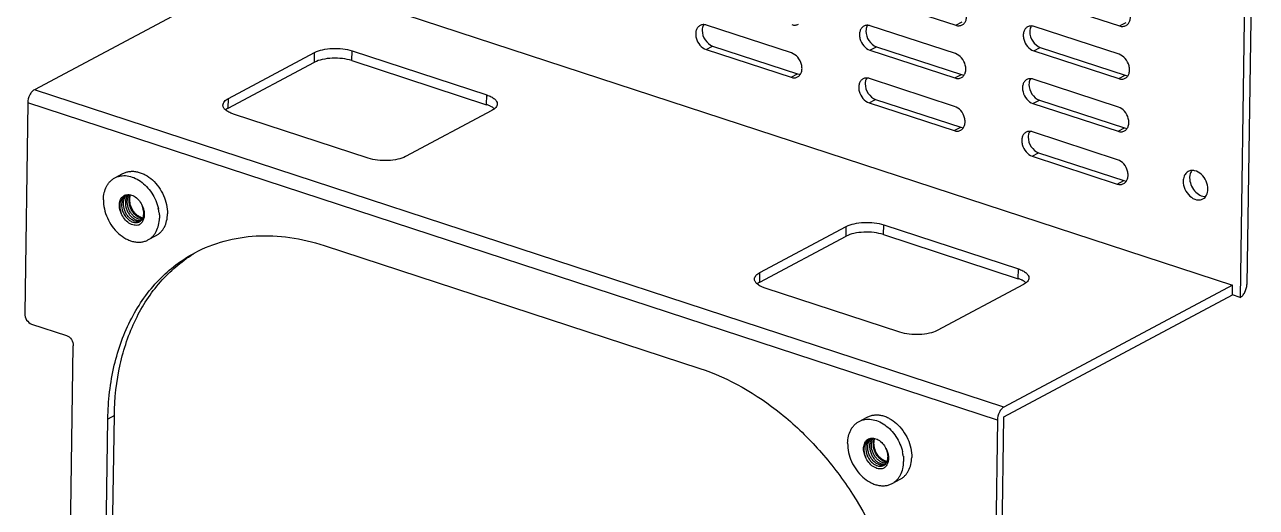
# Model space of a CAD drawing. Extents: x -425 to 6552, y -3049 to 3105.
# Drawn here: x 4574.6 to 4657.5, y -2206.5 to -2174 of the extents above; entities that cross this region are included whole.
import ezdxf

# ---------------------------------------------------------------- set-up
doc = ezdxf.new("R2010")
doc.units = 0
doc.layers.get('0').update_dxf_attribs({"linetype": 'CONTINUOUS'})

msp = doc.modelspace()

# ---------------------------------------------------------------- linework, layer by layer
at = {"color": 7, "linetype": 'CONTINUOUS'}
for p, q in [((4657.538, -2147.551), (4656.895, -2191.507)), ((4657.102, -2147.783), (4656.45, -2192.394)), ((4590.61, -2170.189), (4575.21, -2178.391)), ((4590.61, -2170.189), (4655.934, -2191.567)), ((4631.556, -2172.177), (4637.286, -2174.052)), ((4642.591, -2172.222), (4648.321, -2174.097)), ((4626.224, -2175.918), (4620.493, -2174.043)), ((4637.258, -2175.963), (4631.528, -2174.088)), ((4637.286, -2174.052), (4637.722, -2173.82)), ((4648.293, -2176.008), (4642.563, -2174.133)), ((4648.321, -2174.097), (4648.757, -2173.865)), ((4596.606, -2176.432), (4596.616, -2175.777)), ((4596.616, -2175.777), (4605.689, -2178.746)), ((4620.469, -2175.681), (4620.905, -2175.449)), ((4620.469, -2175.681), (4626.2, -2177.556)), ((4620.905, -2175.449), (4626.635, -2177.324)), ((4631.504, -2175.726), (4631.94, -2175.494)), ((4631.504, -2175.726), (4637.234, -2177.602)), ((4631.94, -2175.494), (4637.67, -2177.369)), ((4642.539, -2175.771), (4642.975, -2175.539)), ((4642.539, -2175.771), (4648.269, -2177.647)), ((4642.975, -2175.539), (4648.705, -2177.414)), ((4588.273, -2179.639), (4594.084, -2176.544)), ((4588.283, -2178.984), (4594.094, -2175.889)), ((4594.084, -2176.544), (4594.094, -2175.889)), ((4596.606, -2176.432), (4605.679, -2179.402)), ((4626.2, -2177.556), (4626.635, -2177.324)), ((4637.234, -2177.602), (4637.67, -2177.369)), ((4648.269, -2177.647), (4648.705, -2177.414)), ((4637.206, -2179.513), (4631.476, -2177.637)), ((4648.241, -2179.558), (4642.511, -2177.682)), ((4640.534, -2199.769), (4575.21, -2178.391)), ((4588.273, -2179.639), (4588.283, -2178.984)), ((4605.679, -2179.402), (4605.689, -2178.746)), ((4631.452, -2179.275), (4631.888, -2179.043)), ((4631.888, -2179.043), (4637.618, -2180.919)), ((4642.487, -2179.32), (4642.923, -2179.088)), ((4642.923, -2179.088), (4648.653, -2180.964)), ((4574.765, -2179.279), (4574.558, -2193.476)), ((4640.089, -2200.657), (4574.765, -2179.279)), ((4606.032, -2179.796), (4600.22, -2182.891)), ((4631.452, -2179.275), (4637.182, -2181.151)), ((4642.487, -2179.32), (4648.217, -2181.196)), ((4597.698, -2183.002), (4588.625, -2180.033)), ((4637.182, -2181.151), (4637.618, -2180.919)), ((4648.189, -2183.107), (4642.459, -2181.232)), ((4648.217, -2181.196), (4648.653, -2180.964)), ((4642.435, -2182.87), (4642.871, -2182.638)), ((4642.435, -2182.87), (4648.165, -2184.745)), ((4642.871, -2182.638), (4648.601, -2184.513)), ((4648.165, -2184.745), (4648.601, -2184.513)), ((4624.096, -2190.704), (4629.907, -2187.609)), ((4629.898, -2188.264), (4629.907, -2187.609)), ((4632.42, -2188.153), (4632.429, -2187.498)), ((4632.42, -2188.153), (4641.493, -2191.122)), ((4632.429, -2187.498), (4641.502, -2190.467)), ((4594.728, -2188.884), (4620.036, -2197.167)), ((4624.086, -2191.36), (4629.898, -2188.264)), ((4624.086, -2191.36), (4624.096, -2190.704)), ((4641.493, -2191.122), (4641.502, -2190.467)), ((4641.845, -2191.516), (4636.034, -2194.611)), ((4655.934, -2191.567), (4640.534, -2199.769)), ((4655.925, -2192.222), (4655.934, -2191.567)), ((4633.512, -2194.723), (4624.439, -2191.754)), ((4640.525, -2200.425), (4655.925, -2192.222)), ((4656.45, -2192.394), (4655.925, -2192.222)), ((4575.027, -2194.178), (4577.367, -2194.944)), ((4577.11, -2245.335), (4577.836, -2195.646)), ((4579.766, -2227.77), (4580.163, -2200.577)), ((4580.599, -2200.345), (4580.163, -2200.577)), ((4580.202, -2227.538), (4580.599, -2200.345)), ((4640.089, -2200.657), (4639.881, -2214.854)), ((4640.317, -2214.621), (4640.525, -2200.425)), ((4633.002, -2204.922), (4633.547, -2204.632))]:
    msp.add_line(p, q, dxfattribs=at)
at = {"color": 4, "linetype": 'CONTINUOUS'}
for p, q in [((4580.635, -2184.33), (4581.18, -2184.04)), ((4582.474, -2187.071), (4582.473, -2187.071)), ((4582.474, -2187.071), (4582.473, -2187.071)), ((4582.863, -2188.514), (4583.408, -2188.224)), ((4630.774, -2200.739), (4631.318, -2200.448)), ((4632.613, -2203.479), (4632.612, -2203.479)), ((4632.613, -2203.479), (4632.612, -2203.479))]:
    msp.add_line(p, q, dxfattribs=at)
at = {"color": 7, "linetype": 'CONTINUOUS'}
for centre, radius, start, end in [((4654.077, -2184.335), 1.036, 173.64247, 179.19373), ((4590.946, -2197.565), 9.538, 121.0044, 121.9441)]:
    msp.add_arc(centre, radius, start, end, dxfattribs=at)
at = {"color": 4, "linetype": 'CONTINUOUS'}
for centre, radius, start, end in [((4581.621, -2186.032), 0.616, 124.54113, 125.55215), ((4581.524, -2185.999), 0.541, 114.50917, 118.03735), ((4581.619, -2186.03), 0.613, 121.45578, 124.54231), ((4581.753, -2185.974), 0.627, 128.31154, 131.06052), ((4580.737, -2187.039), 2.9, 7.12078, 13.00419), ((4582.063, -2186.867), 0.479, 298.05922, 306.88199), ((4582.563, -2186.456), 0.621, 261.78561, 264.17569), ((4631.76, -2202.441), 0.616, 124.54113, 125.55215), ((4631.662, -2202.408), 0.541, 114.50917, 118.03735), ((4631.758, -2202.438), 0.613, 121.45578, 124.54231), ((4631.892, -2202.382), 0.627, 128.31154, 131.06052), ((4630.876, -2203.448), 2.9, 7.12078, 13.00419), ((4632.202, -2203.276), 0.479, 298.05922, 306.88199), ((4632.702, -2202.864), 0.621, 261.78561, 264.17569)]:
    msp.add_arc(centre, radius, start, end, dxfattribs=at)
at = {"color": 7, "linetype": 'CONTINUOUS'}
for points, knots in [([(4637.721, -2174.028), (4637.782, -2173.995), (4637.893, -2173.899), (4637.994, -2173.695), (4638.026, -2173.45), (4637.977, -2173.096), (4637.768, -2172.692), (4637.471, -2172.467), (4637.31, -2172.414)], [0, 0, 0, 0, 0.103014, 0.213752, 0.336002, 0.46885, 0.745568, 1, 1, 1, 1]), ([(4648.756, -2174.073), (4648.816, -2174.04), (4648.928, -2173.944), (4649.028, -2173.74), (4649.061, -2173.495), (4649.012, -2173.141), (4648.803, -2172.737), (4648.506, -2172.512), (4648.345, -2172.459)], [0, 0, 0, 0, 0.103014, 0.213752, 0.336002, 0.46885, 0.745568, 1, 1, 1, 1]), ([(4620.058, -2174.068), (4619.998, -2174.1), (4619.886, -2174.196), (4619.786, -2174.401), (4619.754, -2174.645), (4619.802, -2174.999), (4620.011, -2175.404), (4620.309, -2175.629), (4620.469, -2175.681)], [0, 0, 0, 0, 0.103014, 0.213752, 0.336002, 0.46885, 0.745568, 1, 1, 1, 1]), ([(4620.493, -2174.043), (4620.42, -2174.019), (4620.27, -2173.995), (4620.121, -2174.034), (4620.058, -2174.068)], [0, 0, 0, 0, 0.519322, 1, 1, 1, 1]), ([(4626.251, -2174.007), (4626.325, -2174.031), (4626.475, -2174.056), (4626.624, -2174.016), (4626.687, -2173.983)], [0, 0, 0, 0, 0.519322, 1, 1, 1, 1]), ([(4631.093, -2174.113), (4631.033, -2174.145), (4630.921, -2174.241), (4630.821, -2174.446), (4630.788, -2174.69), (4630.837, -2175.044), (4631.046, -2175.449), (4631.343, -2175.674), (4631.504, -2175.726)], [0, 0, 0, 0, 0.103014, 0.213752, 0.336002, 0.46885, 0.745568, 1, 1, 1, 1]), ([(4631.528, -2174.088), (4631.455, -2174.064), (4631.305, -2174.04), (4631.156, -2174.079), (4631.093, -2174.113)], [0, 0, 0, 0, 0.519322, 1, 1, 1, 1]), ([(4637.286, -2174.052), (4637.359, -2174.076), (4637.51, -2174.101), (4637.658, -2174.061), (4637.721, -2174.028)], [0, 0, 0, 0, 0.519322, 1, 1, 1, 1]), ([(4642.563, -2174.133), (4642.49, -2174.109), (4642.339, -2174.085), (4642.191, -2174.124), (4642.128, -2174.158)], [0, 0, 0, 0, 0.519322, 1, 1, 1, 1]), ([(4648.321, -2174.097), (4648.394, -2174.121), (4648.544, -2174.146), (4648.693, -2174.106), (4648.756, -2174.073)], [0, 0, 0, 0, 0.519322, 1, 1, 1, 1]), ([(4620.201, -2174.396), (4620.198, -2174.622), (4620.343, -2175.067), (4620.701, -2175.382), (4620.905, -2175.449)], [0, 0, 0, 0, 0.512165, 1, 1, 1, 1]), ([(4620.24, -2174.154), (4620.234, -2174.173), (4620.211, -2174.251), (4620.202, -2174.334), (4620.201, -2174.396)], [0, 0, 0, 0, 0.2412, 1, 1, 1, 1]), ([(4631.236, -2174.441), (4631.232, -2174.667), (4631.378, -2175.112), (4631.735, -2175.427), (4631.94, -2175.494)], [0, 0, 0, 0, 0.512165, 1, 1, 1, 1]), ([(4631.274, -2174.199), (4631.268, -2174.218), (4631.246, -2174.296), (4631.237, -2174.379), (4631.236, -2174.441)], [0, 0, 0, 0, 0.2412, 1, 1, 1, 1]), ([(4642.128, -2174.158), (4642.067, -2174.19), (4641.956, -2174.286), (4641.855, -2174.491), (4641.823, -2174.735), (4641.872, -2175.089), (4642.081, -2175.494), (4642.378, -2175.719), (4642.539, -2175.771)], [0, 0, 0, 0, 0.103014, 0.213752, 0.336002, 0.46885, 0.745568, 1, 1, 1, 1]), ([(4642.27, -2174.486), (4642.267, -2174.712), (4642.413, -2175.157), (4642.77, -2175.472), (4642.975, -2175.539)], [0, 0, 0, 0, 0.512165, 1, 1, 1, 1]), ([(4642.309, -2174.244), (4642.303, -2174.263), (4642.281, -2174.341), (4642.271, -2174.424), (4642.27, -2174.486)], [0, 0, 0, 0, 0.2412, 1, 1, 1, 1]), ([(4594.094, -2175.889), (4594.258, -2175.801), (4594.653, -2175.675), (4595.294, -2175.597), (4595.968, -2175.622), (4596.411, -2175.71), (4596.616, -2175.777)], [0, 0, 0, 0, 0.216783, 0.476859, 0.749266, 1, 1, 1, 1]), ([(4596.606, -2176.432), (4596.402, -2176.366), (4595.958, -2176.277), (4595.284, -2176.253), (4594.644, -2176.33), (4594.248, -2176.457), (4594.084, -2176.544)], [0, 0, 0, 0, 0.250734, 0.523141, 0.783217, 1, 1, 1, 1]), ([(4626.635, -2177.532), (4626.695, -2177.5), (4626.807, -2177.404), (4626.907, -2177.199), (4626.939, -2176.954), (4626.891, -2176.601), (4626.682, -2176.196), (4626.384, -2175.971), (4626.224, -2175.918)], [0, 0, 0, 0, 0.103014, 0.213752, 0.336002, 0.46885, 0.745568, 1, 1, 1, 1]), ([(4637.669, -2177.577), (4637.73, -2177.545), (4637.841, -2177.449), (4637.942, -2177.244), (4637.974, -2176.999), (4637.926, -2176.646), (4637.716, -2176.241), (4637.419, -2176.016), (4637.258, -2175.963)], [0, 0, 0, 0, 0.103014, 0.213752, 0.336002, 0.46885, 0.745568, 1, 1, 1, 1]), ([(4648.704, -2177.622), (4648.764, -2177.59), (4648.876, -2177.494), (4648.976, -2177.289), (4649.009, -2177.044), (4648.96, -2176.691), (4648.751, -2176.286), (4648.454, -2176.061), (4648.293, -2176.008)], [0, 0, 0, 0, 0.103014, 0.213752, 0.336002, 0.46885, 0.745568, 1, 1, 1, 1]), ([(4626.2, -2177.556), (4626.273, -2177.58), (4626.423, -2177.605), (4626.572, -2177.565), (4626.635, -2177.532)], [0, 0, 0, 0, 0.519322, 1, 1, 1, 1]), ([(4631.041, -2177.662), (4630.981, -2177.694), (4630.869, -2177.79), (4630.769, -2177.995), (4630.736, -2178.24), (4630.785, -2178.593), (4630.994, -2178.998), (4631.291, -2179.223), (4631.452, -2179.275)], [0, 0, 0, 0, 0.103014, 0.213752, 0.336002, 0.46885, 0.745568, 1, 1, 1, 1]), ([(4631.476, -2177.637), (4631.403, -2177.613), (4631.253, -2177.589), (4631.104, -2177.629), (4631.041, -2177.662)], [0, 0, 0, 0, 0.519322, 1, 1, 1, 1]), ([(4631.184, -2177.99), (4631.18, -2178.216), (4631.326, -2178.661), (4631.683, -2178.976), (4631.888, -2179.043)], [0, 0, 0, 0, 0.512165, 1, 1, 1, 1]), ([(4631.223, -2177.748), (4631.216, -2177.767), (4631.194, -2177.846), (4631.185, -2177.928), (4631.184, -2177.99)], [0, 0, 0, 0, 0.2412, 1, 1, 1, 1]), ([(4637.234, -2177.602), (4637.307, -2177.625), (4637.458, -2177.65), (4637.606, -2177.61), (4637.669, -2177.577)], [0, 0, 0, 0, 0.519322, 1, 1, 1, 1]), ([(4642.076, -2177.707), (4642.015, -2177.739), (4641.904, -2177.835), (4641.803, -2178.04), (4641.771, -2178.285), (4641.82, -2178.638), (4642.029, -2179.043), (4642.326, -2179.268), (4642.487, -2179.32)], [0, 0, 0, 0, 0.103014, 0.213752, 0.336002, 0.46885, 0.745568, 1, 1, 1, 1]), ([(4642.511, -2177.682), (4642.438, -2177.658), (4642.287, -2177.634), (4642.139, -2177.674), (4642.076, -2177.707)], [0, 0, 0, 0, 0.519322, 1, 1, 1, 1]), ([(4642.218, -2178.035), (4642.215, -2178.261), (4642.361, -2178.706), (4642.718, -2179.021), (4642.923, -2179.088)], [0, 0, 0, 0, 0.512165, 1, 1, 1, 1]), ([(4642.257, -2177.793), (4642.251, -2177.812), (4642.229, -2177.891), (4642.219, -2177.973), (4642.218, -2178.035)], [0, 0, 0, 0, 0.2412, 1, 1, 1, 1]), ([(4648.269, -2177.647), (4648.342, -2177.67), (4648.492, -2177.695), (4648.641, -2177.655), (4648.704, -2177.622)], [0, 0, 0, 0, 0.519322, 1, 1, 1, 1]), ([(4575.21, -2178.391), (4575.146, -2178.425), (4575.025, -2178.535), (4574.84, -2178.824), (4574.768, -2179.096), (4574.765, -2179.279)], [0, 0, 0, 0, 0.211986, 0.465823, 1, 1, 1, 1]), ([(4587.915, -2179.427), (4587.916, -2179.342), (4588.012, -2179.148), (4588.182, -2179.038), (4588.283, -2178.984)], [0, 0, 0, 0, 0.425925, 1, 1, 1, 1]), ([(4605.689, -2178.746), (4605.791, -2178.78), (4605.976, -2178.853), (4606.207, -2178.997), (4606.36, -2179.162), (4606.4, -2179.294), (4606.399, -2179.353)], [0, 0, 0, 0, 0.328279, 0.601693, 0.819763, 1, 1, 1, 1]), ([(4588.055, -2179.721), (4588.037, -2179.703), (4587.978, -2179.638), (4587.934, -2179.555), (4587.921, -2179.493)], [0, 0, 0, 0, 0.27871, 1, 1, 1, 1]), ([(4588.236, -2179.86), (4588.219, -2179.849), (4588.154, -2179.808), (4588.094, -2179.76), (4588.055, -2179.721)], [0, 0, 0, 0, 0.269265, 1, 1, 1, 1]), ([(4588.273, -2179.639), (4588.256, -2179.648), (4588.194, -2179.683), (4588.135, -2179.723), (4588.095, -2179.756)], [0, 0, 0, 0, 0.265926, 1, 1, 1, 1]), ([(4588.625, -2180.033), (4588.589, -2180.021), (4588.455, -2179.974), (4588.325, -2179.914), (4588.236, -2179.86)], [0, 0, 0, 0, 0.270352, 1, 1, 1, 1]), ([(4605.955, -2179.513), (4605.934, -2179.502), (4605.844, -2179.46), (4605.751, -2179.425), (4605.679, -2179.402)], [0, 0, 0, 0, 0.237117, 1, 1, 1, 1]), ([(4606.399, -2179.353), (4606.398, -2179.438), (4606.302, -2179.632), (4606.132, -2179.742), (4606.032, -2179.796)], [0, 0, 0, 0, 0.425925, 1, 1, 1, 1]), ([(4637.617, -2181.126), (4637.678, -2181.094), (4637.789, -2180.998), (4637.89, -2180.793), (4637.922, -2180.548), (4637.874, -2180.195), (4637.665, -2179.79), (4637.367, -2179.565), (4637.206, -2179.513)], [0, 0, 0, 0, 0.103014, 0.213752, 0.336002, 0.46885, 0.745568, 1, 1, 1, 1]), ([(4648.652, -2181.171), (4648.713, -2181.139), (4648.824, -2181.043), (4648.925, -2180.838), (4648.957, -2180.593), (4648.908, -2180.24), (4648.699, -2179.835), (4648.402, -2179.61), (4648.241, -2179.558)], [0, 0, 0, 0, 0.103014, 0.213752, 0.336002, 0.46885, 0.745568, 1, 1, 1, 1]), ([(4637.182, -2181.151), (4637.256, -2181.175), (4637.406, -2181.199), (4637.555, -2181.16), (4637.617, -2181.126)], [0, 0, 0, 0, 0.519322, 1, 1, 1, 1]), ([(4642.024, -2181.256), (4641.964, -2181.289), (4641.852, -2181.384), (4641.752, -2181.589), (4641.719, -2181.834), (4641.768, -2182.187), (4641.977, -2182.592), (4642.274, -2182.817), (4642.435, -2182.87)], [0, 0, 0, 0, 0.103014, 0.213752, 0.336002, 0.46885, 0.745568, 1, 1, 1, 1]), ([(4642.459, -2181.232), (4642.386, -2181.208), (4642.236, -2181.183), (4642.087, -2181.223), (4642.024, -2181.256)], [0, 0, 0, 0, 0.519322, 1, 1, 1, 1]), ([(4642.167, -2181.584), (4642.163, -2181.81), (4642.309, -2182.255), (4642.666, -2182.571), (4642.871, -2182.638)], [0, 0, 0, 0, 0.512165, 1, 1, 1, 1]), ([(4642.205, -2181.342), (4642.199, -2181.361), (4642.177, -2181.44), (4642.168, -2181.522), (4642.167, -2181.584)], [0, 0, 0, 0, 0.2412, 1, 1, 1, 1]), ([(4648.217, -2181.196), (4648.29, -2181.22), (4648.441, -2181.244), (4648.589, -2181.205), (4648.652, -2181.171)], [0, 0, 0, 0, 0.519322, 1, 1, 1, 1]), ([(4600.22, -2182.891), (4600.056, -2182.978), (4599.661, -2183.105), (4599.021, -2183.182), (4598.346, -2183.158), (4597.903, -2183.069), (4597.698, -2183.002)], [0, 0, 0, 0, 0.216783, 0.476859, 0.749266, 1, 1, 1, 1]), ([(4648.6, -2184.72), (4648.661, -2184.688), (4648.772, -2184.592), (4648.873, -2184.387), (4648.905, -2184.143), (4648.856, -2183.789), (4648.647, -2183.384), (4648.35, -2183.159), (4648.189, -2183.107)], [0, 0, 0, 0, 0.103014, 0.213752, 0.336002, 0.46885, 0.745568, 1, 1, 1, 1]), ([(4652.83, -2183.983), (4652.758, -2184.05), (4652.642, -2184.232), (4652.608, -2184.442), (4652.606, -2184.552)], [0, 0, 0, 0, 0.471552, 1, 1, 1, 1]), ([(4654.277, -2185.099), (4654.28, -2184.914), (4654.19, -2184.534), (4653.87, -2184.079), (4653.476, -2183.845), (4653.155, -2183.822), (4653.011, -2183.866), (4652.948, -2183.899)], [0, 0, 0, 0, 0.268216, 0.542923, 0.788538, 0.897404, 1, 1, 1, 1]), ([(4653.193, -2183.832), (4653.173, -2183.858), (4653.099, -2183.976), (4653.06, -2184.115), (4653.048, -2184.22)], [0, 0, 0, 0, 0.236881, 1, 1, 1, 1]), ([(4648.165, -2184.745), (4648.238, -2184.769), (4648.389, -2184.793), (4648.537, -2184.754), (4648.6, -2184.72)], [0, 0, 0, 0, 0.519322, 1, 1, 1, 1]), ([(4652.606, -2184.552), (4652.603, -2184.738), (4652.693, -2185.117), (4653.014, -2185.573), (4653.407, -2185.807), (4653.729, -2185.83), (4653.873, -2185.786), (4653.935, -2185.753)], [0, 0, 0, 0, 0.268216, 0.542923, 0.788538, 0.897404, 1, 1, 1, 1]), ([(4653.042, -2184.32), (4653.04, -2184.478), (4653.104, -2184.801), (4653.349, -2185.217), (4653.7, -2185.514), (4653.992, -2185.593), (4654.125, -2185.587)], [0, 0, 0, 0, 0.258915, 0.527927, 0.780377, 1, 1, 1, 1]), ([(4653.935, -2185.753), (4654.04, -2185.697), (4654.226, -2185.496), (4654.275, -2185.235), (4654.277, -2185.099)], [0, 0, 0, 0, 0.467103, 1, 1, 1, 1]), ([(4629.907, -2187.609), (4630.072, -2187.522), (4630.467, -2187.395), (4631.107, -2187.318), (4631.781, -2187.342), (4632.225, -2187.431), (4632.429, -2187.498)], [0, 0, 0, 0, 0.216783, 0.476859, 0.749266, 1, 1, 1, 1]), ([(4586.027, -2189.378), (4586.653, -2189.045), (4587.999, -2188.512), (4590.177, -2188.167), (4592.461, -2188.276), (4593.975, -2188.638), (4594.728, -2188.884)], [0, 0, 0, 0, 0.237875, 0.481085, 0.734129, 1, 1, 1, 1]), ([(4632.42, -2188.153), (4632.215, -2188.086), (4631.772, -2187.997), (4631.098, -2187.973), (4630.457, -2188.051), (4630.062, -2188.177), (4629.898, -2188.264)], [0, 0, 0, 0, 0.250734, 0.523141, 0.783217, 1, 1, 1, 1]), ([(4580.163, -2200.577), (4580.181, -2199.362), (4580.444, -2197.011), (4581.599, -2193.778), (4583.46, -2191.129), (4585.135, -2189.853), (4586.027, -2189.378)], [0, 0, 0, 0, 0.27559, 0.531688, 0.77085, 1, 1, 1, 1]), ([(4580.599, -2200.345), (4580.616, -2199.193), (4580.855, -2196.961), (4581.893, -2193.868), (4583.566, -2191.284), (4585.084, -2189.98), (4585.9, -2189.471)], [0, 0, 0, 0, 0.274678, 0.53098, 0.770864, 1, 1, 1, 1]), ([(4623.729, -2191.147), (4623.73, -2191.062), (4623.825, -2190.868), (4623.996, -2190.758), (4624.096, -2190.704)], [0, 0, 0, 0, 0.425925, 1, 1, 1, 1]), ([(4641.502, -2190.467), (4641.605, -2190.5), (4641.79, -2190.574), (4642.02, -2190.717), (4642.174, -2190.882), (4642.213, -2191.014), (4642.212, -2191.073)], [0, 0, 0, 0, 0.328279, 0.601693, 0.819763, 1, 1, 1, 1]), ([(4623.868, -2191.441), (4623.851, -2191.424), (4623.792, -2191.358), (4623.747, -2191.276), (4623.735, -2191.213)], [0, 0, 0, 0, 0.27871, 1, 1, 1, 1]), ([(4624.05, -2191.58), (4624.032, -2191.57), (4623.968, -2191.528), (4623.908, -2191.481), (4623.868, -2191.441)], [0, 0, 0, 0, 0.269265, 1, 1, 1, 1]), ([(4624.086, -2191.36), (4624.07, -2191.369), (4624.008, -2191.403), (4623.948, -2191.443), (4623.908, -2191.476)], [0, 0, 0, 0, 0.265926, 1, 1, 1, 1]), ([(4641.768, -2191.233), (4641.747, -2191.223), (4641.658, -2191.181), (4641.565, -2191.146), (4641.493, -2191.122)], [0, 0, 0, 0, 0.237117, 1, 1, 1, 1]), ([(4642.212, -2191.073), (4642.211, -2191.158), (4642.116, -2191.352), (4641.946, -2191.462), (4641.845, -2191.516)], [0, 0, 0, 0, 0.425925, 1, 1, 1, 1]), ([(4656.45, -2192.394), (4656.514, -2192.36), (4656.636, -2192.251), (4656.82, -2191.961), (4656.893, -2191.689), (4656.895, -2191.507)], [0, 0, 0, 0, 0.211986, 0.465823, 1, 1, 1, 1]), ([(4624.439, -2191.754), (4624.402, -2191.742), (4624.268, -2191.694), (4624.138, -2191.634), (4624.05, -2191.58)], [0, 0, 0, 0, 0.270352, 1, 1, 1, 1]), ([(4574.558, -2193.476), (4574.555, -2193.626), (4574.652, -2193.923), (4574.891, -2194.133), (4575.027, -2194.178)], [0, 0, 0, 0, 0.512159, 1, 1, 1, 1]), ([(4636.034, -2194.611), (4635.87, -2194.699), (4635.474, -2194.825), (4634.834, -2194.903), (4634.16, -2194.878), (4633.716, -2194.79), (4633.512, -2194.723)], [0, 0, 0, 0, 0.216783, 0.476859, 0.749266, 1, 1, 1, 1]), ([(4577.367, -2194.944), (4577.503, -2194.988), (4577.742, -2195.199), (4577.839, -2195.495), (4577.836, -2195.646)], [0, 0, 0, 0, 0.487841, 1, 1, 1, 1]), ([(4620.036, -2197.167), (4622.017, -2197.815), (4624.871, -2199.477), (4628.04, -2202.5), (4630.889, -2206.167), (4633.407, -2211.403), (4634.155, -2216.003), (4634.122, -2218.236)], [0, 0, 0, 0, 0.233022, 0.358995, 0.488801, 0.750307, 1, 1, 1, 1]), ([(4640.534, -2199.769), (4640.47, -2199.803), (4640.348, -2199.913), (4640.164, -2200.202), (4640.092, -2200.474), (4640.089, -2200.657)], [0, 0, 0, 0, 0.211986, 0.465823, 1, 1, 1, 1])]:
    msp.add_open_spline(points, degree=3, knots=knots, dxfattribs=at)
for points in [[(4620.307, -2174.011), (4620.279, -2174.055), (4620.256, -2174.104), (4620.24, -2174.154)], [(4631.342, -2174.056), (4631.313, -2174.1), (4631.291, -2174.149), (4631.274, -2174.199)], [(4642.376, -2174.101), (4642.348, -2174.145), (4642.326, -2174.194), (4642.309, -2174.244)], [(4626.635, -2177.324), (4626.695, -2177.344), (4626.759, -2177.356), (4626.822, -2177.357)], [(4637.67, -2177.369), (4637.73, -2177.389), (4637.793, -2177.401), (4637.856, -2177.402)], [(4648.705, -2177.414), (4648.765, -2177.434), (4648.828, -2177.446), (4648.891, -2177.447)], [(4631.29, -2177.605), (4631.261, -2177.65), (4631.239, -2177.698), (4631.223, -2177.748)], [(4642.324, -2177.65), (4642.296, -2177.695), (4642.274, -2177.743), (4642.257, -2177.793)], [(4587.921, -2179.493), (4587.917, -2179.471), (4587.915, -2179.449), (4587.915, -2179.427)], [(4606.068, -2179.575), (4606.032, -2179.552), (4605.994, -2179.532), (4605.955, -2179.513)], [(4606.148, -2179.628), (4606.122, -2179.609), (4606.096, -2179.591), (4606.068, -2179.575)], [(4606.211, -2179.678), (4606.191, -2179.66), (4606.17, -2179.644), (4606.148, -2179.628)], [(4637.618, -2180.919), (4637.678, -2180.938), (4637.741, -2180.95), (4637.805, -2180.951)], [(4642.273, -2181.2), (4642.244, -2181.244), (4642.222, -2181.293), (4642.205, -2181.342)], [(4648.653, -2180.964), (4648.713, -2180.983), (4648.776, -2180.995), (4648.839, -2180.996)], [(4652.948, -2183.899), (4652.905, -2183.922), (4652.865, -2183.951), (4652.83, -2183.983)], [(4648.601, -2184.513), (4648.661, -2184.532), (4648.724, -2184.544), (4648.787, -2184.546)], [(4623.735, -2191.213), (4623.731, -2191.191), (4623.728, -2191.169), (4623.729, -2191.147)], [(4641.882, -2191.295), (4641.845, -2191.273), (4641.807, -2191.252), (4641.768, -2191.233)], [(4641.961, -2191.348), (4641.936, -2191.329), (4641.909, -2191.312), (4641.882, -2191.295)], [(4642.024, -2191.398), (4642.004, -2191.381), (4641.983, -2191.364), (4641.961, -2191.348)]]:
    msp.add_open_spline(points, degree=3, dxfattribs=at)
at = {"color": 4, "linetype": 'CONTINUOUS'}
for points, knots in [([(4581.18, -2184.04), (4581.25, -2184.002), (4581.4, -2183.94), (4581.641, -2183.89), (4581.894, -2183.884), (4582.154, -2183.921), (4582.416, -2184), (4582.769, -2184.164), (4583.186, -2184.466), (4583.608, -2184.944), (4583.932, -2185.509), (4584.136, -2186.12), (4584.183, -2186.543), (4584.18, -2186.749)], [0, 0, 0, 0, 0.050784, 0.102411, 0.155623, 0.210982, 0.268837, 0.329311, 0.457409, 0.593022, 0.73189, 0.86908, 1, 1, 1, 1]), ([(4579.863, -2185.805), (4579.865, -2185.645), (4579.9, -2185.335), (4580.029, -2184.974), (4580.179, -2184.728), (4580.312, -2184.568), (4580.463, -2184.434), (4580.576, -2184.361), (4580.635, -2184.33)], [0, 0, 0, 0, 0.275214, 0.530988, 0.652486, 0.77045, 0.885885, 1, 1, 1, 1]), ([(4580.635, -2184.33), (4580.696, -2184.298), (4580.824, -2184.242), (4581.03, -2184.191), (4581.246, -2184.173), (4581.549, -2184.193), (4581.938, -2184.303), (4582.38, -2184.553), (4582.786, -2184.907), (4583.133, -2185.346), (4583.402, -2185.844), (4583.521, -2186.204), (4583.563, -2186.387)], [0, 0, 0, 0, 0.051149, 0.102941, 0.155961, 0.210686, 0.326227, 0.450854, 0.583501, 0.721599, 0.861688, 1, 1, 1, 1]), ([(4581.069, -2186.722), (4581.014, -2186.608), (4580.937, -2186.373), (4580.929, -2186.069), (4580.986, -2185.852), (4581.055, -2185.714), (4581.149, -2185.6), (4581.228, -2185.544), (4581.269, -2185.522)], [0, 0, 0, 0, 0.284354, 0.548601, 0.670458, 0.785182, 0.894193, 1, 1, 1, 1]), ([(4581.263, -2185.531), (4581.224, -2185.559), (4581.153, -2185.623), (4581.068, -2185.743), (4581.005, -2185.884), (4580.954, -2186.096), (4580.957, -2186.386), (4581.022, -2186.612), (4581.069, -2186.722)], [0, 0, 0, 0, 0.108847, 0.22124, 0.338705, 0.46196, 0.724032, 1, 1, 1, 1]), ([(4581.342, -2185.501), (4581.304, -2185.534), (4581.234, -2185.611), (4581.157, -2185.749), (4581.106, -2185.907), (4581.09, -2186.019), (4581.087, -2186.076)], [0, 0, 0, 0, 0.233257, 0.476254, 0.731625, 1, 1, 1, 1]), ([(4581.215, -2186.008), (4581.218, -2185.955), (4581.232, -2185.851), (4581.276, -2185.704), (4581.343, -2185.574), (4581.403, -2185.498), (4581.436, -2185.465)], [0, 0, 0, 0, 0.267085, 0.522311, 0.765991, 1, 1, 1, 1]), ([(4581.299, -2185.507), (4581.345, -2185.486), (4581.445, -2185.457), (4581.604, -2185.453), (4581.769, -2185.489), (4581.991, -2185.59), (4582.242, -2185.803), (4582.387, -2186.028), (4582.443, -2186.152)], [0, 0, 0, 0, 0.104485, 0.213198, 0.32855, 0.451602, 0.717824, 1, 1, 1, 1]), ([(4581.402, -2185.65), (4581.393, -2185.673), (4581.361, -2185.767), (4581.345, -2185.866), (4581.341, -2185.941)], [0, 0, 0, 0, 0.242246, 1, 1, 1, 1]), ([(4581.51, -2185.457), (4581.498, -2185.471), (4581.455, -2185.531), (4581.422, -2185.598), (4581.402, -2185.65)], [0, 0, 0, 0, 0.244289, 1, 1, 1, 1]), ([(4581.47, -2185.873), (4581.474, -2185.798), (4581.497, -2185.654), (4581.554, -2185.518), (4581.59, -2185.458)], [0, 0, 0, 0, 0.51643, 1, 1, 1, 1]), ([(4582.473, -2187.071), (4582.402, -2187.06), (4582.256, -2187.013), (4582.057, -2186.882), (4581.879, -2186.698), (4581.735, -2186.472), (4581.635, -2186.22), (4581.588, -2185.958), (4581.596, -2185.703), (4581.642, -2185.543), (4581.675, -2185.47)], [0, 0, 0, 0, 0.107021, 0.225037, 0.352589, 0.48631, 0.621871, 0.754853, 0.881587, 1, 1, 1, 1]), ([(4581.678, -2185.471), (4581.668, -2185.496), (4581.632, -2185.6), (4581.617, -2185.711), (4581.616, -2185.795)], [0, 0, 0, 0, 0.239427, 1, 1, 1, 1]), ([(4579.863, -2185.805), (4579.86, -2186.011), (4579.906, -2186.434), (4580.11, -2187.045), (4580.435, -2187.61), (4580.857, -2188.088), (4581.274, -2188.39), (4581.626, -2188.553), (4581.889, -2188.633), (4582.149, -2188.67), (4582.402, -2188.663), (4582.643, -2188.613), (4582.793, -2188.551), (4582.863, -2188.514)], [0, 0, 0, 0, 0.13092, 0.26811, 0.406978, 0.542591, 0.670689, 0.731163, 0.789018, 0.844377, 0.897589, 0.949216, 1, 1, 1, 1]), ([(4581.087, -2186.076), (4581.077, -2186.259), (4581.13, -2186.542), (4581.299, -2186.87), (4581.469, -2187.082), (4581.669, -2187.241), (4581.852, -2187.322), (4581.998, -2187.348), (4582.101, -2187.349), (4582.199, -2187.33), (4582.26, -2187.305), (4582.288, -2187.29)], [0, 0, 0, 0, 0.275093, 0.416393, 0.553082, 0.68077, 0.796835, 0.850643, 0.901975, 0.951475, 1, 1, 1, 1]), ([(4582.351, -2187.251), (4582.321, -2187.261), (4582.259, -2187.276), (4582.127, -2187.284), (4581.952, -2187.248), (4581.75, -2187.14), (4581.564, -2186.977), (4581.407, -2186.768), (4581.253, -2186.452), (4581.205, -2186.182), (4581.215, -2186.008)], [0, 0, 0, 0, 0.048601, 0.098706, 0.205473, 0.32335, 0.451828, 0.588116, 0.728106, 1, 1, 1, 1]), ([(4581.341, -2185.941), (4581.332, -2186.106), (4581.374, -2186.362), (4581.514, -2186.667), (4581.658, -2186.872), (4581.829, -2187.038), (4582.018, -2187.155), (4582.214, -2187.215), (4582.345, -2187.215), (4582.406, -2187.203)], [0, 0, 0, 0, 0.268535, 0.407075, 0.542759, 0.671782, 0.791313, 0.900253, 1, 1, 1, 1]), ([(4582.456, -2187.143), (4582.396, -2187.146), (4582.269, -2187.13), (4582.085, -2187.054), (4581.91, -2186.929), (4581.753, -2186.762), (4581.623, -2186.562), (4581.498, -2186.271), (4581.461, -2186.029), (4581.47, -2185.873)], [0, 0, 0, 0, 0.101838, 0.213083, 0.334116, 0.463433, 0.59826, 0.735136, 1, 1, 1, 1]), ([(4581.616, -2185.795), (4581.615, -2185.862), (4581.627, -2186.001), (4581.679, -2186.206), (4581.764, -2186.405), (4581.879, -2186.588), (4582.019, -2186.748), (4582.177, -2186.877), (4582.347, -2186.97), (4582.467, -2187.006), (4582.526, -2187.016)], [0, 0, 0, 0, 0.124108, 0.253499, 0.385769, 0.518139, 0.647829, 0.77238, 0.890017, 1, 1, 1, 1]), ([(4582.583, -2186.676), (4582.582, -2186.632), (4582.565, -2186.451), (4582.506, -2186.275), (4582.443, -2186.152)], [0, 0, 0, 0, 0.239009, 1, 1, 1, 1]), ([(4582.443, -2186.152), (4582.488, -2186.233), (4582.562, -2186.403), (4582.618, -2186.667), (4582.618, -2186.923), (4582.579, -2187.084), (4582.55, -2187.158)], [0, 0, 0, 0, 0.267874, 0.527756, 0.772897, 1, 1, 1, 1]), ([(4582.257, -2187.507), (4582.205, -2187.521), (4582.094, -2187.537), (4581.923, -2187.521), (4581.75, -2187.466), (4581.518, -2187.342), (4581.262, -2187.103), (4581.12, -2186.856), (4581.069, -2186.722)], [0, 0, 0, 0, 0.10489, 0.21486, 0.331534, 0.455473, 0.721475, 1, 1, 1, 1]), ([(4582.55, -2187.158), (4582.521, -2187.231), (4582.461, -2187.335), (4582.352, -2187.445), (4582.29, -2187.489), (4582.257, -2187.507)], [0, 0, 0, 0, 0.513459, 0.75883, 1, 1, 1, 1]), ([(4582.351, -2187.251), (4582.389, -2187.222), (4582.46, -2187.149), (4582.535, -2187.012), (4582.579, -2186.85), (4582.585, -2186.735), (4582.583, -2186.676)], [0, 0, 0, 0, 0.225663, 0.464689, 0.722256, 1, 1, 1, 1]), ([(4582.863, -2188.514), (4582.922, -2188.483), (4583.035, -2188.41), (4583.186, -2188.276), (4583.318, -2188.116), (4583.469, -2187.87), (4583.598, -2187.509), (4583.633, -2187.199), (4583.635, -2187.039)], [0, 0, 0, 0, 0.114115, 0.22955, 0.347514, 0.469012, 0.724786, 1, 1, 1, 1]), ([(4583.408, -2188.224), (4583.466, -2188.192), (4583.579, -2188.12), (4583.731, -2187.985), (4583.863, -2187.826), (4584.014, -2187.58), (4584.143, -2187.218), (4584.177, -2186.909), (4584.18, -2186.749)], [0, 0, 0, 0, 0.114115, 0.22955, 0.347514, 0.469012, 0.724786, 1, 1, 1, 1]), ([(4583.615, -2186.68), (4583.619, -2186.71), (4583.632, -2186.829), (4583.636, -2186.95), (4583.635, -2187.039)], [0, 0, 0, 0, 0.253786, 1, 1, 1, 1]), ([(4630.774, -2200.739), (4630.835, -2200.706), (4630.963, -2200.651), (4631.169, -2200.6), (4631.385, -2200.582), (4631.688, -2200.601), (4632.077, -2200.712), (4632.519, -2200.961), (4632.925, -2201.315), (4633.272, -2201.754), (4633.54, -2202.253), (4633.66, -2202.613), (4633.702, -2202.795)], [0, 0, 0, 0, 0.051149, 0.102941, 0.155961, 0.210686, 0.326227, 0.450854, 0.583501, 0.721599, 0.861688, 1, 1, 1, 1]), ([(4631.318, -2200.448), (4631.389, -2200.411), (4631.539, -2200.349), (4631.78, -2200.299), (4632.033, -2200.292), (4632.293, -2200.329), (4632.555, -2200.409), (4632.908, -2200.572), (4633.325, -2200.875), (4633.746, -2201.352), (4634.071, -2201.917), (4634.275, -2202.528), (4634.322, -2202.952), (4634.319, -2203.158)], [0, 0, 0, 0, 0.050784, 0.102411, 0.155623, 0.210982, 0.268837, 0.329311, 0.457409, 0.593022, 0.73189, 0.86908, 1, 1, 1, 1]), ([(4630.002, -2202.213), (4630.004, -2202.053), (4630.038, -2201.744), (4630.168, -2201.383), (4630.318, -2201.136), (4630.45, -2200.977), (4630.602, -2200.842), (4630.715, -2200.77), (4630.774, -2200.739)], [0, 0, 0, 0, 0.275214, 0.530988, 0.652486, 0.77045, 0.885885, 1, 1, 1, 1]), ([(4630.002, -2202.213), (4629.999, -2202.419), (4630.045, -2202.842), (4630.249, -2203.453), (4630.574, -2204.018), (4630.996, -2204.496), (4631.413, -2204.799), (4631.765, -2204.962), (4632.028, -2205.041), (4632.288, -2205.078), (4632.541, -2205.072), (4632.782, -2205.022), (4632.931, -2204.96), (4633.002, -2204.922)], [0, 0, 0, 0, 0.13092, 0.26811, 0.406978, 0.542591, 0.670689, 0.731163, 0.789018, 0.844377, 0.897589, 0.949216, 1, 1, 1, 1]), ([(4631.208, -2203.13), (4631.153, -2203.016), (4631.075, -2202.781), (4631.068, -2202.478), (4631.125, -2202.261), (4631.194, -2202.122), (4631.288, -2202.009), (4631.367, -2201.952), (4631.408, -2201.93)], [0, 0, 0, 0, 0.284354, 0.548601, 0.670458, 0.785182, 0.894193, 1, 1, 1, 1]), ([(4631.402, -2201.94), (4631.363, -2201.967), (4631.292, -2202.032), (4631.207, -2202.152), (4631.144, -2202.292), (4631.093, -2202.504), (4631.096, -2202.795), (4631.161, -2203.021), (4631.208, -2203.13)], [0, 0, 0, 0, 0.108847, 0.22124, 0.338705, 0.46196, 0.724032, 1, 1, 1, 1]), ([(4631.48, -2201.91), (4631.443, -2201.943), (4631.373, -2202.02), (4631.296, -2202.158), (4631.244, -2202.315), (4631.229, -2202.427), (4631.226, -2202.485)], [0, 0, 0, 0, 0.233257, 0.476254, 0.731625, 1, 1, 1, 1]), ([(4631.354, -2202.417), (4631.357, -2202.363), (4631.371, -2202.26), (4631.415, -2202.113), (4631.482, -2201.982), (4631.542, -2201.907), (4631.574, -2201.874)], [0, 0, 0, 0, 0.267085, 0.522311, 0.765991, 1, 1, 1, 1]), ([(4631.438, -2201.915), (4631.484, -2201.895), (4631.584, -2201.865), (4631.743, -2201.862), (4631.908, -2201.898), (4632.13, -2201.999), (4632.381, -2202.211), (4632.526, -2202.437), (4632.582, -2202.56)], [0, 0, 0, 0, 0.104485, 0.213198, 0.32855, 0.451602, 0.717824, 1, 1, 1, 1]), ([(4631.48, -2202.35), (4631.471, -2202.515), (4631.513, -2202.771), (4631.653, -2203.076), (4631.796, -2203.281), (4631.968, -2203.446), (4632.157, -2203.563), (4632.353, -2203.624), (4632.484, -2203.623), (4632.545, -2203.611)], [0, 0, 0, 0, 0.268535, 0.407075, 0.542759, 0.671782, 0.791313, 0.900253, 1, 1, 1, 1]), ([(4631.541, -2202.059), (4631.532, -2202.081), (4631.5, -2202.175), (4631.484, -2202.274), (4631.48, -2202.35)], [0, 0, 0, 0, 0.242246, 1, 1, 1, 1]), ([(4631.648, -2201.866), (4631.637, -2201.88), (4631.594, -2201.94), (4631.561, -2202.007), (4631.541, -2202.059)], [0, 0, 0, 0, 0.244289, 1, 1, 1, 1]), ([(4632.595, -2203.552), (4632.535, -2203.554), (4632.408, -2203.539), (4632.224, -2203.462), (4632.049, -2203.337), (4631.892, -2203.171), (4631.762, -2202.971), (4631.637, -2202.679), (4631.6, -2202.437), (4631.609, -2202.281)], [0, 0, 0, 0, 0.101838, 0.213083, 0.334116, 0.463433, 0.59826, 0.735136, 1, 1, 1, 1]), ([(4631.609, -2202.281), (4631.613, -2202.206), (4631.636, -2202.062), (4631.693, -2201.927), (4631.729, -2201.867)], [0, 0, 0, 0, 0.51643, 1, 1, 1, 1]), ([(4632.612, -2203.479), (4632.541, -2203.469), (4632.395, -2203.421), (4632.196, -2203.291), (4632.018, -2203.106), (4631.874, -2202.881), (4631.774, -2202.629), (4631.727, -2202.366), (4631.735, -2202.111), (4631.781, -2201.951), (4631.813, -2201.879)], [0, 0, 0, 0, 0.107021, 0.225037, 0.352589, 0.48631, 0.621871, 0.754853, 0.881587, 1, 1, 1, 1]), ([(4631.755, -2202.203), (4631.754, -2202.271), (4631.765, -2202.41), (4631.818, -2202.615), (4631.903, -2202.813), (4632.018, -2202.997), (4632.158, -2203.156), (4632.316, -2203.286), (4632.486, -2203.379), (4632.606, -2203.415), (4632.665, -2203.425)], [0, 0, 0, 0, 0.124108, 0.253499, 0.385769, 0.518139, 0.647829, 0.77238, 0.890017, 1, 1, 1, 1]), ([(4631.817, -2201.88), (4631.807, -2201.904), (4631.771, -2202.008), (4631.756, -2202.119), (4631.755, -2202.203)], [0, 0, 0, 0, 0.239427, 1, 1, 1, 1]), ([(4632.396, -2203.916), (4632.344, -2203.93), (4632.233, -2203.945), (4632.062, -2203.929), (4631.888, -2203.875), (4631.657, -2203.751), (4631.401, -2203.512), (4631.259, -2203.264), (4631.208, -2203.13)], [0, 0, 0, 0, 0.10489, 0.21486, 0.331534, 0.455473, 0.721475, 1, 1, 1, 1]), ([(4631.226, -2202.485), (4631.215, -2202.668), (4631.269, -2202.951), (4631.438, -2203.278), (4631.608, -2203.49), (4631.808, -2203.649), (4631.991, -2203.731), (4632.136, -2203.757), (4632.24, -2203.757), (4632.338, -2203.739), (4632.399, -2203.714), (4632.427, -2203.699)], [0, 0, 0, 0, 0.275093, 0.416393, 0.553082, 0.68077, 0.796835, 0.850643, 0.901975, 0.951475, 1, 1, 1, 1]), ([(4632.49, -2203.659), (4632.46, -2203.67), (4632.398, -2203.685), (4632.266, -2203.692), (4632.091, -2203.656), (4631.889, -2203.549), (4631.703, -2203.386), (4631.546, -2203.177), (4631.392, -2202.86), (4631.344, -2202.591), (4631.354, -2202.417)], [0, 0, 0, 0, 0.048601, 0.098706, 0.205473, 0.32335, 0.451828, 0.588116, 0.728106, 1, 1, 1, 1]), ([(4632.49, -2203.659), (4632.528, -2203.63), (4632.599, -2203.558), (4632.674, -2203.421), (4632.717, -2203.259), (4632.724, -2203.144), (4632.722, -2203.084)], [0, 0, 0, 0, 0.225663, 0.464689, 0.722256, 1, 1, 1, 1]), ([(4632.722, -2203.084), (4632.721, -2203.041), (4632.704, -2202.86), (4632.645, -2202.684), (4632.582, -2202.56)], [0, 0, 0, 0, 0.239009, 1, 1, 1, 1]), ([(4632.582, -2202.56), (4632.627, -2202.642), (4632.701, -2202.811), (4632.757, -2203.075), (4632.757, -2203.331), (4632.718, -2203.493), (4632.689, -2203.566)], [0, 0, 0, 0, 0.267874, 0.527756, 0.772897, 1, 1, 1, 1]), ([(4633.547, -2204.632), (4633.605, -2204.601), (4633.718, -2204.529), (4633.87, -2204.394), (4634.002, -2204.235), (4634.153, -2203.988), (4634.282, -2203.627), (4634.316, -2203.318), (4634.319, -2203.158)], [0, 0, 0, 0, 0.114115, 0.22955, 0.347514, 0.469012, 0.724786, 1, 1, 1, 1]), ([(4633.754, -2203.088), (4633.758, -2203.118), (4633.77, -2203.238), (4633.775, -2203.358), (4633.774, -2203.448)], [0, 0, 0, 0, 0.253786, 1, 1, 1, 1]), ([(4632.689, -2203.566), (4632.66, -2203.64), (4632.6, -2203.744), (4632.49, -2203.854), (4632.429, -2203.897), (4632.396, -2203.916)], [0, 0, 0, 0, 0.513459, 0.75883, 1, 1, 1, 1]), ([(4633.002, -2204.922), (4633.06, -2204.891), (4633.173, -2204.819), (4633.325, -2204.684), (4633.457, -2204.525), (4633.608, -2204.278), (4633.737, -2203.917), (4633.772, -2203.608), (4633.774, -2203.448)], [0, 0, 0, 0, 0.114115, 0.22955, 0.347514, 0.469012, 0.724786, 1, 1, 1, 1])]:
    msp.add_open_spline(points, degree=3, knots=knots, dxfattribs=at)

doc.saveas('drawing.dxf')
